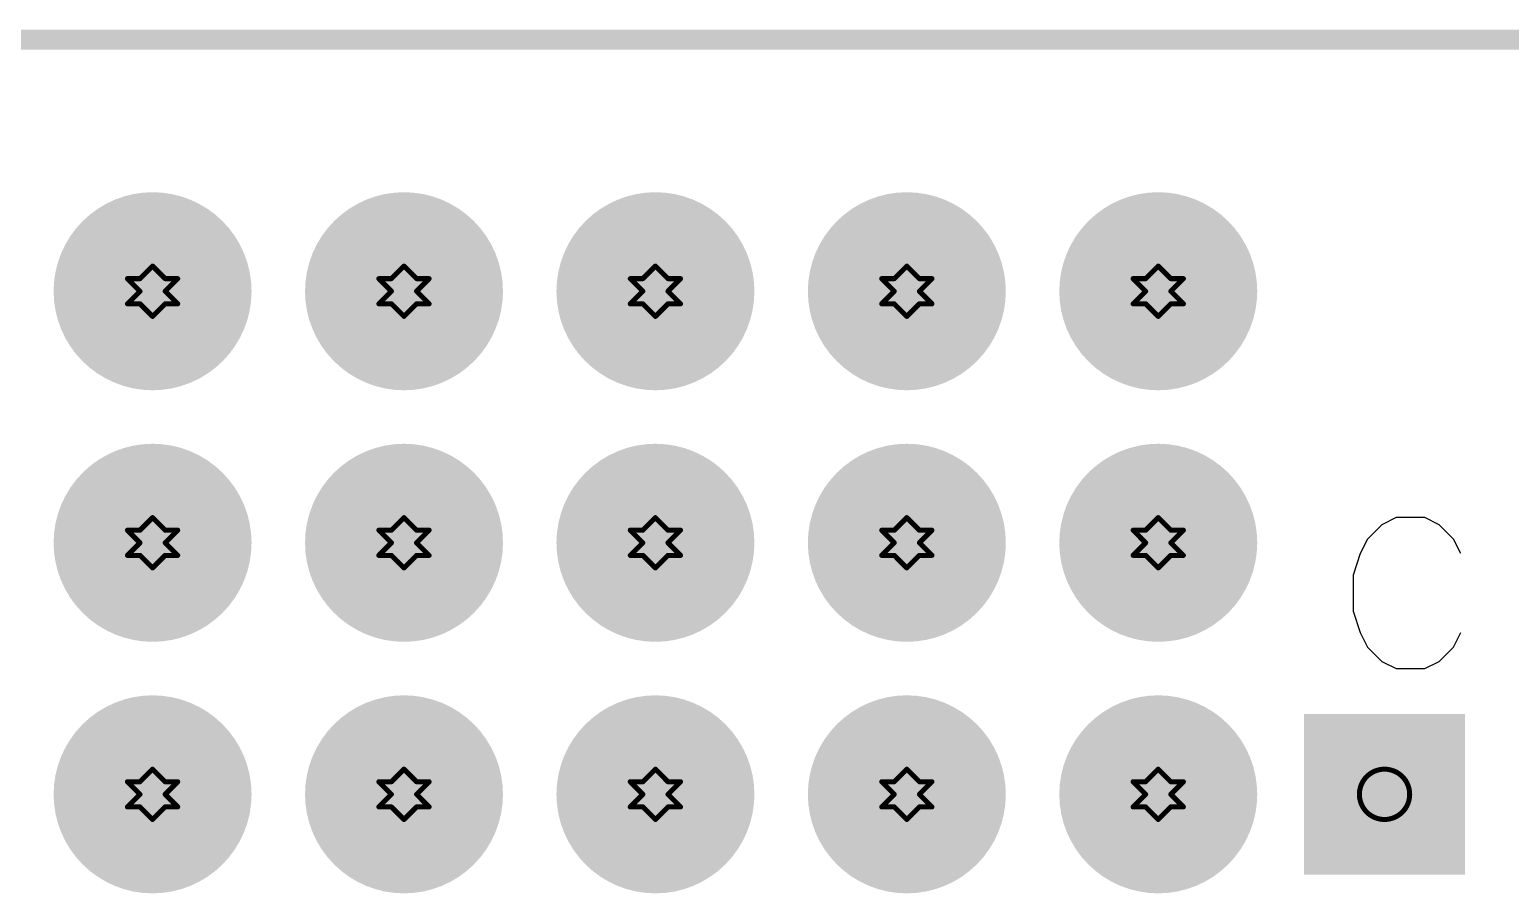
# Model space of a CAD drawing. Header units: millimetres. Extents: x 3.26 to 13.14, y 5.38 to 10.83.
# Drawn here: x 9.351 to 9.94, y 9.48 to 9.823 of the extents above; entities that cross this region are included whole.
import ezdxf

# ---------------------------------------------------------------- set-up
doc = ezdxf.new("R2010")
doc.units = ezdxf.units.MM
doc.header["$MEASUREMENT"] = 0
for name, color, linetype in [('BottomLayer', 5, 'Continuous'), ('BottomSolder', 6, 'Continuous'), ('DrillDrawing', 1, 'Continuous'), ('KeepOutLayer', 6, 'Continuous'), ('MultiLayer', 9, 'Continuous'), ('PadHoleLayer', 156, 'Continuous'), ('TopLayer', 1, 'Continuous'), ('TopOverlay', 2, 'Continuous'), ('TopSolder', 216, 'Continuous'), ('ViaHoleLayer', 16, 'Continuous')]:
    doc.layers.add(name, color=color, linetype=linetype)

# ---------------------------------------------------------------- blocks, each defined once
blk = doc.blocks.new('CNVME96_66')
at = {"layer": 'BottomLayer'}
blk.add_solid([(-0.03, 0.17), (0.03, 0.17), (-0.03, 0.23), (0.03, 0.23)], dxfattribs=at)
at = {"layer": 'BottomSolder'}
blk.add_solid([(-0.032, 0.168), (0.032, 0.168), (-0.032, 0.232), (0.032, 0.232)], dxfattribs=at)
at = {"layer": 'PadHoleLayer', "const_width": 0.0185}
blk.add_lwpolyline([(-0.00925, 0.2, 1), (0.00925, 0.2, 1)], format="xyb", close=True, dxfattribs=at)
at = {"layer": 'TopLayer'}
blk.add_solid([(-0.03, 0.17), (0.03, 0.17), (-0.03, 0.23), (0.03, 0.23)], dxfattribs=at)
at = {"layer": 'TopOverlay'}
for p, q in [((0.07285, 0.2125), (0.06428, 0.20964)), ((0.08713, 0.2125), (0.07285, 0.2125)), ((0.0957, 0.20964), (0.08713, 0.2125)), ((0.05857, 0.20679), (0.05286, 0.20107)), ((0.06428, 0.20964), (0.05857, 0.20679)), ((0.10142, 0.20679), (0.0957, 0.20964)), ((0.10713, 0.20107), (0.10142, 0.20679)), ((0.05286, 0.20107), (0.05, 0.19536)), ((0.10999, 0.19536), (0.10713, 0.20107)), ((0.05, 0.19536), (0.05, 0.18393)), ((0.10999, 0.18393), (0.10999, 0.19536)), ((0.05, 0.18393), (0.05286, 0.17822)), ((0.10713, 0.17822), (0.10999, 0.18393)), ((0.05286, 0.17822), (0.05857, 0.17251)), ((0.10142, 0.17251), (0.10713, 0.17822)), ((0.05857, 0.17251), (0.06428, 0.16965)), ((0.0957, 0.16965), (0.10142, 0.17251))]:
    blk.add_line(p, q, dxfattribs=at)
at = {"layer": 'TopSolder'}
blk.add_solid([(-0.032, 0.168), (0.032, 0.168), (-0.032, 0.232), (0.032, 0.232)], dxfattribs=at)

msp = doc.modelspace()

# ---------------------------------------------------------------- linework, layer by layer
at = {"layer": 'BottomLayer', "const_width": 0.03937}
for points in [[(9.38032, 9.719, 1), (9.41969, 9.719, 1)], [(9.48032, 9.719, 1), (9.51969, 9.719, 1)], [(9.58032, 9.719, 1), (9.61969, 9.719, 1)], [(9.68032, 9.719, 1), (9.71969, 9.719, 1)], [(9.78032, 9.719, 1), (9.81969, 9.719, 1)], [(9.38032, 9.619, 1), (9.41969, 9.619, 1)], [(9.48032, 9.619, 1), (9.51969, 9.619, 1)], [(9.58032, 9.619, 1), (9.61969, 9.619, 1)], [(9.68032, 9.619, 1), (9.71969, 9.619, 1)], [(9.78032, 9.619, 1), (9.81969, 9.619, 1)], [(9.38032, 9.519, 1), (9.41969, 9.519, 1)], [(9.48032, 9.519, 1), (9.51969, 9.519, 1)], [(9.58032, 9.519, 1), (9.61969, 9.519, 1)], [(9.68032, 9.519, 1), (9.71969, 9.519, 1)], [(9.78032, 9.519, 1), (9.81969, 9.519, 1)]]:
    msp.add_lwpolyline(points, format="xyb", close=True, dxfattribs=at)
at = {"layer": 'BottomSolder', "const_width": 0.03937}
for points in [[(9.38032, 9.719, 1), (9.41969, 9.719, 1)], [(9.48032, 9.719, 1), (9.51969, 9.719, 1)], [(9.58032, 9.719, 1), (9.61969, 9.719, 1)], [(9.68032, 9.719, 1), (9.71969, 9.719, 1)], [(9.78032, 9.719, 1), (9.81969, 9.719, 1)], [(9.38032, 9.619, 1), (9.41969, 9.619, 1)], [(9.48032, 9.619, 1), (9.51969, 9.619, 1)], [(9.58032, 9.619, 1), (9.61969, 9.619, 1)], [(9.68032, 9.619, 1), (9.71969, 9.619, 1)], [(9.78032, 9.619, 1), (9.81969, 9.619, 1)], [(9.38032, 9.519, 1), (9.41969, 9.519, 1)], [(9.48032, 9.519, 1), (9.51969, 9.519, 1)], [(9.58032, 9.519, 1), (9.61969, 9.519, 1)], [(9.68032, 9.519, 1), (9.71969, 9.519, 1)], [(9.78032, 9.519, 1), (9.81969, 9.519, 1)]]:
    msp.add_lwpolyline(points, format="xyb", close=True, dxfattribs=at)
at = {"layer": 'DrillDrawing', "const_width": 0.002}
for points in [[(9.395, 9.724), (9.4, 9.729)], [(9.4, 9.729), (9.405, 9.724)], [(9.495, 9.724), (9.5, 9.729)], [(9.5, 9.729), (9.505, 9.724)], [(9.595, 9.724), (9.6, 9.729)], [(9.6, 9.729), (9.605, 9.724)], [(9.695, 9.724), (9.7, 9.729)], [(9.7, 9.729), (9.705, 9.724)], [(9.795, 9.724), (9.8, 9.729)], [(9.8, 9.729), (9.805, 9.724)], [(9.39, 9.724), (9.395, 9.719)], [(9.39, 9.724), (9.395, 9.724)], [(9.405, 9.724), (9.41, 9.724)], [(9.405, 9.719), (9.41, 9.724)], [(9.49, 9.724), (9.495, 9.719)], [(9.49, 9.724), (9.495, 9.724)], [(9.505, 9.724), (9.51, 9.724)], [(9.505, 9.719), (9.51, 9.724)], [(9.59, 9.724), (9.595, 9.719)], [(9.59, 9.724), (9.595, 9.724)], [(9.605, 9.724), (9.61, 9.724)], [(9.605, 9.719), (9.61, 9.724)], [(9.69, 9.724), (9.695, 9.719)], [(9.69, 9.724), (9.695, 9.724)], [(9.705, 9.724), (9.71, 9.724)], [(9.705, 9.719), (9.71, 9.724)], [(9.79, 9.724), (9.795, 9.719)], [(9.79, 9.724), (9.795, 9.724)], [(9.805, 9.724), (9.81, 9.724)], [(9.805, 9.719), (9.81, 9.724)], [(9.39, 9.714), (9.395, 9.719)], [(9.405, 9.719), (9.41, 9.714)], [(9.49, 9.714), (9.495, 9.719)], [(9.505, 9.719), (9.51, 9.714)], [(9.59, 9.714), (9.595, 9.719)], [(9.605, 9.719), (9.61, 9.714)], [(9.69, 9.714), (9.695, 9.719)], [(9.705, 9.719), (9.71, 9.714)], [(9.79, 9.714), (9.795, 9.719)], [(9.805, 9.719), (9.81, 9.714)], [(9.39, 9.714), (9.395, 9.714)], [(9.395, 9.714), (9.4, 9.709)], [(9.4, 9.709), (9.405, 9.714)], [(9.405, 9.714), (9.41, 9.714)], [(9.49, 9.714), (9.495, 9.714)], [(9.495, 9.714), (9.5, 9.709)], [(9.5, 9.709), (9.505, 9.714)], [(9.505, 9.714), (9.51, 9.714)], [(9.59, 9.714), (9.595, 9.714)], [(9.595, 9.714), (9.6, 9.709)], [(9.6, 9.709), (9.605, 9.714)], [(9.605, 9.714), (9.61, 9.714)], [(9.69, 9.714), (9.695, 9.714)], [(9.695, 9.714), (9.7, 9.709)], [(9.7, 9.709), (9.705, 9.714)], [(9.705, 9.714), (9.71, 9.714)], [(9.79, 9.714), (9.795, 9.714)], [(9.795, 9.714), (9.8, 9.709)], [(9.8, 9.709), (9.805, 9.714)], [(9.805, 9.714), (9.81, 9.714)], [(9.395, 9.624), (9.4, 9.629)], [(9.4, 9.629), (9.405, 9.624)], [(9.495, 9.624), (9.5, 9.629)], [(9.5, 9.629), (9.505, 9.624)], [(9.595, 9.624), (9.6, 9.629)], [(9.6, 9.629), (9.605, 9.624)], [(9.695, 9.624), (9.7, 9.629)], [(9.7, 9.629), (9.705, 9.624)], [(9.795, 9.624), (9.8, 9.629)], [(9.8, 9.629), (9.805, 9.624)], [(9.39, 9.624), (9.395, 9.619)], [(9.39, 9.624), (9.395, 9.624)], [(9.405, 9.624), (9.41, 9.624)], [(9.405, 9.619), (9.41, 9.624)], [(9.49, 9.624), (9.495, 9.619)], [(9.49, 9.624), (9.495, 9.624)], [(9.505, 9.624), (9.51, 9.624)], [(9.505, 9.619), (9.51, 9.624)], [(9.59, 9.624), (9.595, 9.619)], [(9.59, 9.624), (9.595, 9.624)], [(9.605, 9.624), (9.61, 9.624)], [(9.605, 9.619), (9.61, 9.624)], [(9.69, 9.624), (9.695, 9.619)], [(9.69, 9.624), (9.695, 9.624)], [(9.705, 9.624), (9.71, 9.624)], [(9.705, 9.619), (9.71, 9.624)], [(9.79, 9.624), (9.795, 9.619)], [(9.79, 9.624), (9.795, 9.624)], [(9.805, 9.624), (9.81, 9.624)], [(9.805, 9.619), (9.81, 9.624)], [(9.39, 9.614), (9.395, 9.619)], [(9.405, 9.619), (9.41, 9.614)], [(9.49, 9.614), (9.495, 9.619)], [(9.505, 9.619), (9.51, 9.614)], [(9.59, 9.614), (9.595, 9.619)], [(9.605, 9.619), (9.61, 9.614)], [(9.69, 9.614), (9.695, 9.619)], [(9.705, 9.619), (9.71, 9.614)], [(9.79, 9.614), (9.795, 9.619)], [(9.805, 9.619), (9.81, 9.614)], [(9.39, 9.614), (9.395, 9.614)], [(9.395, 9.614), (9.4, 9.609)], [(9.4, 9.609), (9.405, 9.614)], [(9.405, 9.614), (9.41, 9.614)], [(9.49, 9.614), (9.495, 9.614)], [(9.495, 9.614), (9.5, 9.609)], [(9.5, 9.609), (9.505, 9.614)], [(9.505, 9.614), (9.51, 9.614)], [(9.59, 9.614), (9.595, 9.614)], [(9.595, 9.614), (9.6, 9.609)], [(9.6, 9.609), (9.605, 9.614)], [(9.605, 9.614), (9.61, 9.614)], [(9.69, 9.614), (9.695, 9.614)], [(9.695, 9.614), (9.7, 9.609)], [(9.7, 9.609), (9.705, 9.614)], [(9.705, 9.614), (9.71, 9.614)], [(9.79, 9.614), (9.795, 9.614)], [(9.795, 9.614), (9.8, 9.609)], [(9.8, 9.609), (9.805, 9.614)], [(9.805, 9.614), (9.81, 9.614)], [(9.395, 9.524), (9.4, 9.529)], [(9.4, 9.529), (9.405, 9.524)], [(9.495, 9.524), (9.5, 9.529)], [(9.5, 9.529), (9.505, 9.524)], [(9.595, 9.524), (9.6, 9.529)], [(9.6, 9.529), (9.605, 9.524)], [(9.695, 9.524), (9.7, 9.529)], [(9.7, 9.529), (9.705, 9.524)], [(9.795, 9.524), (9.8, 9.529)], [(9.8, 9.529), (9.805, 9.524)], [(9.39, 9.524), (9.395, 9.519)], [(9.39, 9.524), (9.395, 9.524)], [(9.405, 9.524), (9.41, 9.524)], [(9.405, 9.519), (9.41, 9.524)], [(9.49, 9.524), (9.495, 9.519)], [(9.49, 9.524), (9.495, 9.524)], [(9.505, 9.524), (9.51, 9.524)], [(9.505, 9.519), (9.51, 9.524)], [(9.59, 9.524), (9.595, 9.519)], [(9.59, 9.524), (9.595, 9.524)], [(9.605, 9.524), (9.61, 9.524)], [(9.605, 9.519), (9.61, 9.524)], [(9.69, 9.524), (9.695, 9.519)], [(9.69, 9.524), (9.695, 9.524)], [(9.705, 9.524), (9.71, 9.524)], [(9.705, 9.519), (9.71, 9.524)], [(9.79, 9.524), (9.795, 9.519)], [(9.79, 9.524), (9.795, 9.524)], [(9.805, 9.524), (9.81, 9.524)], [(9.805, 9.519), (9.81, 9.524)], [(9.39, 9.514), (9.395, 9.519)], [(9.405, 9.519), (9.41, 9.514)], [(9.49, 9.514), (9.495, 9.519)], [(9.505, 9.519), (9.51, 9.514)], [(9.59, 9.514), (9.595, 9.519)], [(9.605, 9.519), (9.61, 9.514)], [(9.69, 9.514), (9.695, 9.519)], [(9.705, 9.519), (9.71, 9.514)], [(9.79, 9.514), (9.795, 9.519)], [(9.805, 9.519), (9.81, 9.514)], [(9.39, 9.514), (9.395, 9.514)], [(9.395, 9.514), (9.4, 9.509)], [(9.4, 9.509), (9.405, 9.514)], [(9.405, 9.514), (9.41, 9.514)], [(9.49, 9.514), (9.495, 9.514)], [(9.495, 9.514), (9.5, 9.509)], [(9.5, 9.509), (9.505, 9.514)], [(9.505, 9.514), (9.51, 9.514)], [(9.59, 9.514), (9.595, 9.514)], [(9.595, 9.514), (9.6, 9.509)], [(9.6, 9.509), (9.605, 9.514)], [(9.605, 9.514), (9.61, 9.514)], [(9.69, 9.514), (9.695, 9.514)], [(9.695, 9.514), (9.7, 9.509)], [(9.7, 9.509), (9.705, 9.514)], [(9.705, 9.514), (9.71, 9.514)], [(9.79, 9.514), (9.795, 9.514)], [(9.795, 9.514), (9.8, 9.509)], [(9.8, 9.509), (9.805, 9.514)], [(9.805, 9.514), (9.81, 9.514)]]:
    msp.add_lwpolyline(points, dxfattribs=at)
at = {"layer": 'DrillDrawing'}
for points, const_width in [([(9.3995, 9.729, 1), (9.4005, 9.729, 1)], 0.001), ([(9.3995, 9.729, 1), (9.4005, 9.729, 1)], 0.001), ([(9.4995, 9.729, 1), (9.5005, 9.729, 1)], 0.001), ([(9.4995, 9.729, 1), (9.5005, 9.729, 1)], 0.001), ([(9.5995, 9.729, 1), (9.6005, 9.729, 1)], 0.001), ([(9.5995, 9.729, 1), (9.6005, 9.729, 1)], 0.001), ([(9.6995, 9.729, 1), (9.7005, 9.729, 1)], 0.001), ([(9.6995, 9.729, 1), (9.7005, 9.729, 1)], 0.001), ([(9.7995, 9.729, 1), (9.8005, 9.729, 1)], 0.001), ([(9.7995, 9.729, 1), (9.8005, 9.729, 1)], 0.001), ([(9.3895, 9.724, 1), (9.3905, 9.724, 1)], 0.001), ([(9.3895, 9.724, 1), (9.3905, 9.724, 1)], 0.001), ([(9.3945, 9.724, 1), (9.3955, 9.724, 1)], 0.001), ([(9.3945, 9.724, 1), (9.3955, 9.724, 1)], 0.001), ([(9.4045, 9.724, 1), (9.4055, 9.724, 1)], 0.001), ([(9.4045, 9.724, 1), (9.4055, 9.724, 1)], 0.001), ([(9.4095, 9.724, 1), (9.4105, 9.724, 1)], 0.001), ([(9.4095, 9.724, 1), (9.4105, 9.724, 1)], 0.001), ([(9.4895, 9.724, 1), (9.4905, 9.724, 1)], 0.001), ([(9.4895, 9.724, 1), (9.4905, 9.724, 1)], 0.001), ([(9.4945, 9.724, 1), (9.4955, 9.724, 1)], 0.001), ([(9.4945, 9.724, 1), (9.4955, 9.724, 1)], 0.001), ([(9.5045, 9.724, 1), (9.5055, 9.724, 1)], 0.001), ([(9.5045, 9.724, 1), (9.5055, 9.724, 1)], 0.001), ([(9.5095, 9.724, 1), (9.5105, 9.724, 1)], 0.001), ([(9.5095, 9.724, 1), (9.5105, 9.724, 1)], 0.001), ([(9.5895, 9.724, 1), (9.5905, 9.724, 1)], 0.001), ([(9.5895, 9.724, 1), (9.5905, 9.724, 1)], 0.001), ([(9.5945, 9.724, 1), (9.5955, 9.724, 1)], 0.001), ([(9.5945, 9.724, 1), (9.5955, 9.724, 1)], 0.001), ([(9.6045, 9.724, 1), (9.6055, 9.724, 1)], 0.001), ([(9.6045, 9.724, 1), (9.6055, 9.724, 1)], 0.001), ([(9.6095, 9.724, 1), (9.6105, 9.724, 1)], 0.001), ([(9.6095, 9.724, 1), (9.6105, 9.724, 1)], 0.001), ([(9.6895, 9.724, 1), (9.6905, 9.724, 1)], 0.001), ([(9.6895, 9.724, 1), (9.6905, 9.724, 1)], 0.001), ([(9.6945, 9.724, 1), (9.6955, 9.724, 1)], 0.001), ([(9.6945, 9.724, 1), (9.6955, 9.724, 1)], 0.001), ([(9.7045, 9.724, 1), (9.7055, 9.724, 1)], 0.001), ([(9.7045, 9.724, 1), (9.7055, 9.724, 1)], 0.001), ([(9.7095, 9.724, 1), (9.7105, 9.724, 1)], 0.001), ([(9.7095, 9.724, 1), (9.7105, 9.724, 1)], 0.001), ([(9.7895, 9.724, 1), (9.7905, 9.724, 1)], 0.001), ([(9.7895, 9.724, 1), (9.7905, 9.724, 1)], 0.001), ([(9.7945, 9.724, 1), (9.7955, 9.724, 1)], 0.001), ([(9.7945, 9.724, 1), (9.7955, 9.724, 1)], 0.001), ([(9.8045, 9.724, 1), (9.8055, 9.724, 1)], 0.001), ([(9.8045, 9.724, 1), (9.8055, 9.724, 1)], 0.001), ([(9.8095, 9.724, 1), (9.8105, 9.724, 1)], 0.001), ([(9.8095, 9.724, 1), (9.8105, 9.724, 1)], 0.001), ([(9.3945, 9.719, 1), (9.3955, 9.719, 1)], 0.001), ([(9.3945, 9.719, 1), (9.3955, 9.719, 1)], 0.001), ([(9.4045, 9.719, 1), (9.4055, 9.719, 1)], 0.001), ([(9.4045, 9.719, 1), (9.4055, 9.719, 1)], 0.001), ([(9.4945, 9.719, 1), (9.4955, 9.719, 1)], 0.001), ([(9.4945, 9.719, 1), (9.4955, 9.719, 1)], 0.001), ([(9.5045, 9.719, 1), (9.5055, 9.719, 1)], 0.001), ([(9.5045, 9.719, 1), (9.5055, 9.719, 1)], 0.001), ([(9.5945, 9.719, 1), (9.5955, 9.719, 1)], 0.001), ([(9.5945, 9.719, 1), (9.5955, 9.719, 1)], 0.001), ([(9.6045, 9.719, 1), (9.6055, 9.719, 1)], 0.001), ([(9.6045, 9.719, 1), (9.6055, 9.719, 1)], 0.001), ([(9.6945, 9.719, 1), (9.6955, 9.719, 1)], 0.001), ([(9.6945, 9.719, 1), (9.6955, 9.719, 1)], 0.001), ([(9.7045, 9.719, 1), (9.7055, 9.719, 1)], 0.001), ([(9.7045, 9.719, 1), (9.7055, 9.719, 1)], 0.001), ([(9.7945, 9.719, 1), (9.7955, 9.719, 1)], 0.001), ([(9.7945, 9.719, 1), (9.7955, 9.719, 1)], 0.001), ([(9.8045, 9.719, 1), (9.8055, 9.719, 1)], 0.001), ([(9.8045, 9.719, 1), (9.8055, 9.719, 1)], 0.001), ([(9.3895, 9.714, 1), (9.3905, 9.714, 1)], 0.001), ([(9.3895, 9.714, 1), (9.3905, 9.714, 1)], 0.001), ([(9.3945, 9.714, 1), (9.3955, 9.714, 1)], 0.001), ([(9.3945, 9.714, 1), (9.3955, 9.714, 1)], 0.001), ([(9.4045, 9.714, 1), (9.4055, 9.714, 1)], 0.001), ([(9.4045, 9.714, 1), (9.4055, 9.714, 1)], 0.001), ([(9.4095, 9.714, 1), (9.4105, 9.714, 1)], 0.001), ([(9.4095, 9.714, 1), (9.4105, 9.714, 1)], 0.001), ([(9.4895, 9.714, 1), (9.4905, 9.714, 1)], 0.001), ([(9.4895, 9.714, 1), (9.4905, 9.714, 1)], 0.001), ([(9.4945, 9.714, 1), (9.4955, 9.714, 1)], 0.001), ([(9.4945, 9.714, 1), (9.4955, 9.714, 1)], 0.001), ([(9.5045, 9.714, 1), (9.5055, 9.714, 1)], 0.001), ([(9.5045, 9.714, 1), (9.5055, 9.714, 1)], 0.001), ([(9.5095, 9.714, 1), (9.5105, 9.714, 1)], 0.001), ([(9.5095, 9.714, 1), (9.5105, 9.714, 1)], 0.001), ([(9.5895, 9.714, 1), (9.5905, 9.714, 1)], 0.001), ([(9.5895, 9.714, 1), (9.5905, 9.714, 1)], 0.001), ([(9.5945, 9.714, 1), (9.5955, 9.714, 1)], 0.001), ([(9.5945, 9.714, 1), (9.5955, 9.714, 1)], 0.001), ([(9.6045, 9.714, 1), (9.6055, 9.714, 1)], 0.001), ([(9.6045, 9.714, 1), (9.6055, 9.714, 1)], 0.001), ([(9.6095, 9.714, 1), (9.6105, 9.714, 1)], 0.001), ([(9.6095, 9.714, 1), (9.6105, 9.714, 1)], 0.001), ([(9.6895, 9.714, 1), (9.6905, 9.714, 1)], 0.001), ([(9.6895, 9.714, 1), (9.6905, 9.714, 1)], 0.001), ([(9.6945, 9.714, 1), (9.6955, 9.714, 1)], 0.001), ([(9.6945, 9.714, 1), (9.6955, 9.714, 1)], 0.001), ([(9.7045, 9.714, 1), (9.7055, 9.714, 1)], 0.001), ([(9.7045, 9.714, 1), (9.7055, 9.714, 1)], 0.001), ([(9.7095, 9.714, 1), (9.7105, 9.714, 1)], 0.001), ([(9.7095, 9.714, 1), (9.7105, 9.714, 1)], 0.001), ([(9.7895, 9.714, 1), (9.7905, 9.714, 1)], 0.001), ([(9.7895, 9.714, 1), (9.7905, 9.714, 1)], 0.001), ([(9.7945, 9.714, 1), (9.7955, 9.714, 1)], 0.001), ([(9.7945, 9.714, 1), (9.7955, 9.714, 1)], 0.001), ([(9.8045, 9.714, 1), (9.8055, 9.714, 1)], 0.001), ([(9.8045, 9.714, 1), (9.8055, 9.714, 1)], 0.001), ([(9.8095, 9.714, 1), (9.8105, 9.714, 1)], 0.001), ([(9.8095, 9.714, 1), (9.8105, 9.714, 1)], 0.001), ([(9.3995, 9.709, 1), (9.4005, 9.709, 1)], 0.001), ([(9.3995, 9.709, 1), (9.4005, 9.709, 1)], 0.001), ([(9.4995, 9.709, 1), (9.5005, 9.709, 1)], 0.001), ([(9.4995, 9.709, 1), (9.5005, 9.709, 1)], 0.001), ([(9.5995, 9.709, 1), (9.6005, 9.709, 1)], 0.001), ([(9.5995, 9.709, 1), (9.6005, 9.709, 1)], 0.001), ([(9.6995, 9.709, 1), (9.7005, 9.709, 1)], 0.001), ([(9.6995, 9.709, 1), (9.7005, 9.709, 1)], 0.001), ([(9.7995, 9.709, 1), (9.8005, 9.709, 1)], 0.001), ([(9.7995, 9.709, 1), (9.8005, 9.709, 1)], 0.001), ([(9.3995, 9.629, 1), (9.4005, 9.629, 1)], 0.001), ([(9.3995, 9.629, 1), (9.4005, 9.629, 1)], 0.001), ([(9.4995, 9.629, 1), (9.5005, 9.629, 1)], 0.001), ([(9.4995, 9.629, 1), (9.5005, 9.629, 1)], 0.001), ([(9.5995, 9.629, 1), (9.6005, 9.629, 1)], 0.001), ([(9.5995, 9.629, 1), (9.6005, 9.629, 1)], 0.001), ([(9.6995, 9.629, 1), (9.7005, 9.629, 1)], 0.001), ([(9.6995, 9.629, 1), (9.7005, 9.629, 1)], 0.001), ([(9.7995, 9.629, 1), (9.8005, 9.629, 1)], 0.001), ([(9.7995, 9.629, 1), (9.8005, 9.629, 1)], 0.001), ([(9.3895, 9.624, 1), (9.3905, 9.624, 1)], 0.001), ([(9.3895, 9.624, 1), (9.3905, 9.624, 1)], 0.001), ([(9.3945, 9.624, 1), (9.3955, 9.624, 1)], 0.001), ([(9.3945, 9.624, 1), (9.3955, 9.624, 1)], 0.001), ([(9.4045, 9.624, 1), (9.4055, 9.624, 1)], 0.001), ([(9.4045, 9.624, 1), (9.4055, 9.624, 1)], 0.001), ([(9.4095, 9.624, 1), (9.4105, 9.624, 1)], 0.001), ([(9.4095, 9.624, 1), (9.4105, 9.624, 1)], 0.001), ([(9.4895, 9.624, 1), (9.4905, 9.624, 1)], 0.001), ([(9.4895, 9.624, 1), (9.4905, 9.624, 1)], 0.001), ([(9.4945, 9.624, 1), (9.4955, 9.624, 1)], 0.001), ([(9.4945, 9.624, 1), (9.4955, 9.624, 1)], 0.001), ([(9.5045, 9.624, 1), (9.5055, 9.624, 1)], 0.001), ([(9.5045, 9.624, 1), (9.5055, 9.624, 1)], 0.001), ([(9.5095, 9.624, 1), (9.5105, 9.624, 1)], 0.001), ([(9.5095, 9.624, 1), (9.5105, 9.624, 1)], 0.001), ([(9.5895, 9.624, 1), (9.5905, 9.624, 1)], 0.001), ([(9.5895, 9.624, 1), (9.5905, 9.624, 1)], 0.001), ([(9.5945, 9.624, 1), (9.5955, 9.624, 1)], 0.001), ([(9.5945, 9.624, 1), (9.5955, 9.624, 1)], 0.001), ([(9.6045, 9.624, 1), (9.6055, 9.624, 1)], 0.001), ([(9.6045, 9.624, 1), (9.6055, 9.624, 1)], 0.001), ([(9.6095, 9.624, 1), (9.6105, 9.624, 1)], 0.001), ([(9.6095, 9.624, 1), (9.6105, 9.624, 1)], 0.001), ([(9.6895, 9.624, 1), (9.6905, 9.624, 1)], 0.001), ([(9.6895, 9.624, 1), (9.6905, 9.624, 1)], 0.001), ([(9.6945, 9.624, 1), (9.6955, 9.624, 1)], 0.001), ([(9.6945, 9.624, 1), (9.6955, 9.624, 1)], 0.001), ([(9.7045, 9.624, 1), (9.7055, 9.624, 1)], 0.001), ([(9.7045, 9.624, 1), (9.7055, 9.624, 1)], 0.001), ([(9.7095, 9.624, 1), (9.7105, 9.624, 1)], 0.001), ([(9.7095, 9.624, 1), (9.7105, 9.624, 1)], 0.001), ([(9.7895, 9.624, 1), (9.7905, 9.624, 1)], 0.001), ([(9.7895, 9.624, 1), (9.7905, 9.624, 1)], 0.001), ([(9.7945, 9.624, 1), (9.7955, 9.624, 1)], 0.001), ([(9.7945, 9.624, 1), (9.7955, 9.624, 1)], 0.001), ([(9.8045, 9.624, 1), (9.8055, 9.624, 1)], 0.001), ([(9.8045, 9.624, 1), (9.8055, 9.624, 1)], 0.001), ([(9.8095, 9.624, 1), (9.8105, 9.624, 1)], 0.001), ([(9.8095, 9.624, 1), (9.8105, 9.624, 1)], 0.001), ([(9.3945, 9.619, 1), (9.3955, 9.619, 1)], 0.001), ([(9.3945, 9.619, 1), (9.3955, 9.619, 1)], 0.001), ([(9.4045, 9.619, 1), (9.4055, 9.619, 1)], 0.001), ([(9.4045, 9.619, 1), (9.4055, 9.619, 1)], 0.001), ([(9.4945, 9.619, 1), (9.4955, 9.619, 1)], 0.001), ([(9.4945, 9.619, 1), (9.4955, 9.619, 1)], 0.001), ([(9.5045, 9.619, 1), (9.5055, 9.619, 1)], 0.001), ([(9.5045, 9.619, 1), (9.5055, 9.619, 1)], 0.001), ([(9.5945, 9.619, 1), (9.5955, 9.619, 1)], 0.001), ([(9.5945, 9.619, 1), (9.5955, 9.619, 1)], 0.001), ([(9.6045, 9.619, 1), (9.6055, 9.619, 1)], 0.001), ([(9.6045, 9.619, 1), (9.6055, 9.619, 1)], 0.001), ([(9.6945, 9.619, 1), (9.6955, 9.619, 1)], 0.001), ([(9.6945, 9.619, 1), (9.6955, 9.619, 1)], 0.001), ([(9.7045, 9.619, 1), (9.7055, 9.619, 1)], 0.001), ([(9.7045, 9.619, 1), (9.7055, 9.619, 1)], 0.001), ([(9.7945, 9.619, 1), (9.7955, 9.619, 1)], 0.001), ([(9.7945, 9.619, 1), (9.7955, 9.619, 1)], 0.001), ([(9.8045, 9.619, 1), (9.8055, 9.619, 1)], 0.001), ([(9.8045, 9.619, 1), (9.8055, 9.619, 1)], 0.001), ([(9.3895, 9.614, 1), (9.3905, 9.614, 1)], 0.001), ([(9.3895, 9.614, 1), (9.3905, 9.614, 1)], 0.001), ([(9.3945, 9.614, 1), (9.3955, 9.614, 1)], 0.001), ([(9.3945, 9.614, 1), (9.3955, 9.614, 1)], 0.001), ([(9.4045, 9.614, 1), (9.4055, 9.614, 1)], 0.001), ([(9.4045, 9.614, 1), (9.4055, 9.614, 1)], 0.001), ([(9.4095, 9.614, 1), (9.4105, 9.614, 1)], 0.001), ([(9.4095, 9.614, 1), (9.4105, 9.614, 1)], 0.001), ([(9.4895, 9.614, 1), (9.4905, 9.614, 1)], 0.001), ([(9.4895, 9.614, 1), (9.4905, 9.614, 1)], 0.001), ([(9.4945, 9.614, 1), (9.4955, 9.614, 1)], 0.001), ([(9.4945, 9.614, 1), (9.4955, 9.614, 1)], 0.001), ([(9.5045, 9.614, 1), (9.5055, 9.614, 1)], 0.001), ([(9.5045, 9.614, 1), (9.5055, 9.614, 1)], 0.001), ([(9.5095, 9.614, 1), (9.5105, 9.614, 1)], 0.001), ([(9.5095, 9.614, 1), (9.5105, 9.614, 1)], 0.001), ([(9.5895, 9.614, 1), (9.5905, 9.614, 1)], 0.001), ([(9.5895, 9.614, 1), (9.5905, 9.614, 1)], 0.001), ([(9.5945, 9.614, 1), (9.5955, 9.614, 1)], 0.001), ([(9.5945, 9.614, 1), (9.5955, 9.614, 1)], 0.001), ([(9.6045, 9.614, 1), (9.6055, 9.614, 1)], 0.001), ([(9.6045, 9.614, 1), (9.6055, 9.614, 1)], 0.001), ([(9.6095, 9.614, 1), (9.6105, 9.614, 1)], 0.001), ([(9.6095, 9.614, 1), (9.6105, 9.614, 1)], 0.001), ([(9.6895, 9.614, 1), (9.6905, 9.614, 1)], 0.001), ([(9.6895, 9.614, 1), (9.6905, 9.614, 1)], 0.001), ([(9.6945, 9.614, 1), (9.6955, 9.614, 1)], 0.001), ([(9.6945, 9.614, 1), (9.6955, 9.614, 1)], 0.001), ([(9.7045, 9.614, 1), (9.7055, 9.614, 1)], 0.001), ([(9.7045, 9.614, 1), (9.7055, 9.614, 1)], 0.001), ([(9.7095, 9.614, 1), (9.7105, 9.614, 1)], 0.001), ([(9.7095, 9.614, 1), (9.7105, 9.614, 1)], 0.001), ([(9.7895, 9.614, 1), (9.7905, 9.614, 1)], 0.001), ([(9.7895, 9.614, 1), (9.7905, 9.614, 1)], 0.001), ([(9.7945, 9.614, 1), (9.7955, 9.614, 1)], 0.001), ([(9.7945, 9.614, 1), (9.7955, 9.614, 1)], 0.001), ([(9.8045, 9.614, 1), (9.8055, 9.614, 1)], 0.001), ([(9.8045, 9.614, 1), (9.8055, 9.614, 1)], 0.001), ([(9.8095, 9.614, 1), (9.8105, 9.614, 1)], 0.001), ([(9.8095, 9.614, 1), (9.8105, 9.614, 1)], 0.001), ([(9.3995, 9.609, 1), (9.4005, 9.609, 1)], 0.001), ([(9.3995, 9.609, 1), (9.4005, 9.609, 1)], 0.001), ([(9.4995, 9.609, 1), (9.5005, 9.609, 1)], 0.001), ([(9.4995, 9.609, 1), (9.5005, 9.609, 1)], 0.001), ([(9.5995, 9.609, 1), (9.6005, 9.609, 1)], 0.001), ([(9.5995, 9.609, 1), (9.6005, 9.609, 1)], 0.001), ([(9.6995, 9.609, 1), (9.7005, 9.609, 1)], 0.001), ([(9.6995, 9.609, 1), (9.7005, 9.609, 1)], 0.001), ([(9.7995, 9.609, 1), (9.8005, 9.609, 1)], 0.001), ([(9.7995, 9.609, 1), (9.8005, 9.609, 1)], 0.001), ([(9.3995, 9.529, 1), (9.4005, 9.529, 1)], 0.001), ([(9.3995, 9.529, 1), (9.4005, 9.529, 1)], 0.001), ([(9.4995, 9.529, 1), (9.5005, 9.529, 1)], 0.001), ([(9.4995, 9.529, 1), (9.5005, 9.529, 1)], 0.001), ([(9.5995, 9.529, 1), (9.6005, 9.529, 1)], 0.001), ([(9.5995, 9.529, 1), (9.6005, 9.529, 1)], 0.001), ([(9.6995, 9.529, 1), (9.7005, 9.529, 1)], 0.001), ([(9.6995, 9.529, 1), (9.7005, 9.529, 1)], 0.001), ([(9.7995, 9.529, 1), (9.8005, 9.529, 1)], 0.001), ([(9.7995, 9.529, 1), (9.8005, 9.529, 1)], 0.001), ([(9.9, 9.519, 1), (9.88, 9.519, 1)], 0.002), ([(9.3895, 9.524, 1), (9.3905, 9.524, 1)], 0.001), ([(9.3895, 9.524, 1), (9.3905, 9.524, 1)], 0.001), ([(9.3945, 9.524, 1), (9.3955, 9.524, 1)], 0.001), ([(9.3945, 9.524, 1), (9.3955, 9.524, 1)], 0.001), ([(9.4045, 9.524, 1), (9.4055, 9.524, 1)], 0.001), ([(9.4045, 9.524, 1), (9.4055, 9.524, 1)], 0.001), ([(9.4095, 9.524, 1), (9.4105, 9.524, 1)], 0.001), ([(9.4095, 9.524, 1), (9.4105, 9.524, 1)], 0.001), ([(9.4895, 9.524, 1), (9.4905, 9.524, 1)], 0.001), ([(9.4895, 9.524, 1), (9.4905, 9.524, 1)], 0.001), ([(9.4945, 9.524, 1), (9.4955, 9.524, 1)], 0.001), ([(9.4945, 9.524, 1), (9.4955, 9.524, 1)], 0.001), ([(9.5045, 9.524, 1), (9.5055, 9.524, 1)], 0.001), ([(9.5045, 9.524, 1), (9.5055, 9.524, 1)], 0.001), ([(9.5095, 9.524, 1), (9.5105, 9.524, 1)], 0.001), ([(9.5095, 9.524, 1), (9.5105, 9.524, 1)], 0.001), ([(9.5895, 9.524, 1), (9.5905, 9.524, 1)], 0.001), ([(9.5895, 9.524, 1), (9.5905, 9.524, 1)], 0.001), ([(9.5945, 9.524, 1), (9.5955, 9.524, 1)], 0.001), ([(9.5945, 9.524, 1), (9.5955, 9.524, 1)], 0.001), ([(9.6045, 9.524, 1), (9.6055, 9.524, 1)], 0.001), ([(9.6045, 9.524, 1), (9.6055, 9.524, 1)], 0.001), ([(9.6095, 9.524, 1), (9.6105, 9.524, 1)], 0.001), ([(9.6095, 9.524, 1), (9.6105, 9.524, 1)], 0.001), ([(9.6895, 9.524, 1), (9.6905, 9.524, 1)], 0.001), ([(9.6895, 9.524, 1), (9.6905, 9.524, 1)], 0.001), ([(9.6945, 9.524, 1), (9.6955, 9.524, 1)], 0.001), ([(9.6945, 9.524, 1), (9.6955, 9.524, 1)], 0.001), ([(9.7045, 9.524, 1), (9.7055, 9.524, 1)], 0.001), ([(9.7045, 9.524, 1), (9.7055, 9.524, 1)], 0.001), ([(9.7095, 9.524, 1), (9.7105, 9.524, 1)], 0.001), ([(9.7095, 9.524, 1), (9.7105, 9.524, 1)], 0.001), ([(9.7895, 9.524, 1), (9.7905, 9.524, 1)], 0.001), ([(9.7895, 9.524, 1), (9.7905, 9.524, 1)], 0.001), ([(9.7945, 9.524, 1), (9.7955, 9.524, 1)], 0.001), ([(9.7945, 9.524, 1), (9.7955, 9.524, 1)], 0.001), ([(9.8045, 9.524, 1), (9.8055, 9.524, 1)], 0.001), ([(9.8045, 9.524, 1), (9.8055, 9.524, 1)], 0.001), ([(9.8095, 9.524, 1), (9.8105, 9.524, 1)], 0.001), ([(9.8095, 9.524, 1), (9.8105, 9.524, 1)], 0.001), ([(9.3945, 9.519, 1), (9.3955, 9.519, 1)], 0.001), ([(9.3945, 9.519, 1), (9.3955, 9.519, 1)], 0.001), ([(9.4045, 9.519, 1), (9.4055, 9.519, 1)], 0.001), ([(9.4045, 9.519, 1), (9.4055, 9.519, 1)], 0.001), ([(9.4945, 9.519, 1), (9.4955, 9.519, 1)], 0.001), ([(9.4945, 9.519, 1), (9.4955, 9.519, 1)], 0.001), ([(9.5045, 9.519, 1), (9.5055, 9.519, 1)], 0.001), ([(9.5045, 9.519, 1), (9.5055, 9.519, 1)], 0.001), ([(9.5945, 9.519, 1), (9.5955, 9.519, 1)], 0.001), ([(9.5945, 9.519, 1), (9.5955, 9.519, 1)], 0.001), ([(9.6045, 9.519, 1), (9.6055, 9.519, 1)], 0.001), ([(9.6045, 9.519, 1), (9.6055, 9.519, 1)], 0.001), ([(9.6945, 9.519, 1), (9.6955, 9.519, 1)], 0.001), ([(9.6945, 9.519, 1), (9.6955, 9.519, 1)], 0.001), ([(9.7045, 9.519, 1), (9.7055, 9.519, 1)], 0.001), ([(9.7045, 9.519, 1), (9.7055, 9.519, 1)], 0.001), ([(9.7945, 9.519, 1), (9.7955, 9.519, 1)], 0.001), ([(9.7945, 9.519, 1), (9.7955, 9.519, 1)], 0.001), ([(9.8045, 9.519, 1), (9.8055, 9.519, 1)], 0.001), ([(9.8045, 9.519, 1), (9.8055, 9.519, 1)], 0.001), ([(9.8795, 9.519, 1), (9.8805, 9.519, 1)], 0.001), ([(9.8995, 9.519, 1), (9.9005, 9.519, 1)], 0.001), ([(9.3895, 9.514, 1), (9.3905, 9.514, 1)], 0.001), ([(9.3895, 9.514, 1), (9.3905, 9.514, 1)], 0.001), ([(9.3945, 9.514, 1), (9.3955, 9.514, 1)], 0.001), ([(9.3945, 9.514, 1), (9.3955, 9.514, 1)], 0.001), ([(9.4045, 9.514, 1), (9.4055, 9.514, 1)], 0.001), ([(9.4045, 9.514, 1), (9.4055, 9.514, 1)], 0.001), ([(9.4095, 9.514, 1), (9.4105, 9.514, 1)], 0.001), ([(9.4095, 9.514, 1), (9.4105, 9.514, 1)], 0.001), ([(9.4895, 9.514, 1), (9.4905, 9.514, 1)], 0.001), ([(9.4895, 9.514, 1), (9.4905, 9.514, 1)], 0.001), ([(9.4945, 9.514, 1), (9.4955, 9.514, 1)], 0.001), ([(9.4945, 9.514, 1), (9.4955, 9.514, 1)], 0.001), ([(9.5045, 9.514, 1), (9.5055, 9.514, 1)], 0.001), ([(9.5045, 9.514, 1), (9.5055, 9.514, 1)], 0.001), ([(9.5095, 9.514, 1), (9.5105, 9.514, 1)], 0.001), ([(9.5095, 9.514, 1), (9.5105, 9.514, 1)], 0.001), ([(9.5895, 9.514, 1), (9.5905, 9.514, 1)], 0.001), ([(9.5895, 9.514, 1), (9.5905, 9.514, 1)], 0.001), ([(9.5945, 9.514, 1), (9.5955, 9.514, 1)], 0.001), ([(9.5945, 9.514, 1), (9.5955, 9.514, 1)], 0.001), ([(9.6045, 9.514, 1), (9.6055, 9.514, 1)], 0.001), ([(9.6045, 9.514, 1), (9.6055, 9.514, 1)], 0.001), ([(9.6095, 9.514, 1), (9.6105, 9.514, 1)], 0.001), ([(9.6095, 9.514, 1), (9.6105, 9.514, 1)], 0.001), ([(9.6895, 9.514, 1), (9.6905, 9.514, 1)], 0.001), ([(9.6895, 9.514, 1), (9.6905, 9.514, 1)], 0.001), ([(9.6945, 9.514, 1), (9.6955, 9.514, 1)], 0.001), ([(9.6945, 9.514, 1), (9.6955, 9.514, 1)], 0.001), ([(9.7045, 9.514, 1), (9.7055, 9.514, 1)], 0.001), ([(9.7045, 9.514, 1), (9.7055, 9.514, 1)], 0.001), ([(9.7095, 9.514, 1), (9.7105, 9.514, 1)], 0.001), ([(9.7095, 9.514, 1), (9.7105, 9.514, 1)], 0.001), ([(9.7895, 9.514, 1), (9.7905, 9.514, 1)], 0.001), ([(9.7895, 9.514, 1), (9.7905, 9.514, 1)], 0.001), ([(9.7945, 9.514, 1), (9.7955, 9.514, 1)], 0.001), ([(9.7945, 9.514, 1), (9.7955, 9.514, 1)], 0.001), ([(9.8045, 9.514, 1), (9.8055, 9.514, 1)], 0.001), ([(9.8045, 9.514, 1), (9.8055, 9.514, 1)], 0.001), ([(9.8095, 9.514, 1), (9.8105, 9.514, 1)], 0.001), ([(9.8095, 9.514, 1), (9.8105, 9.514, 1)], 0.001), ([(9.3995, 9.509, 1), (9.4005, 9.509, 1)], 0.001), ([(9.3995, 9.509, 1), (9.4005, 9.509, 1)], 0.001), ([(9.4995, 9.509, 1), (9.5005, 9.509, 1)], 0.001), ([(9.4995, 9.509, 1), (9.5005, 9.509, 1)], 0.001), ([(9.5995, 9.509, 1), (9.6005, 9.509, 1)], 0.001), ([(9.5995, 9.509, 1), (9.6005, 9.509, 1)], 0.001), ([(9.6995, 9.509, 1), (9.7005, 9.509, 1)], 0.001), ([(9.6995, 9.509, 1), (9.7005, 9.509, 1)], 0.001), ([(9.7995, 9.509, 1), (9.8005, 9.509, 1)], 0.001), ([(9.7995, 9.509, 1), (9.8005, 9.509, 1)], 0.001)]:
    msp.add_lwpolyline(points, format="xyb", close=True, dxfattribs=dict(at, const_width=const_width))
at = {"layer": 'KeepOutLayer', "const_width": 0.008}
msp.add_lwpolyline([(4.24, 9.819), (10.09, 9.819)], dxfattribs=at)
at = {"layer": 'MultiLayer', "const_width": 0.03937}
for points in [[(9.38032, 9.719, 1), (9.41969, 9.719, 1)], [(9.48032, 9.719, 1), (9.51969, 9.719, 1)], [(9.58032, 9.719, 1), (9.61969, 9.719, 1)], [(9.68032, 9.719, 1), (9.71969, 9.719, 1)], [(9.78032, 9.719, 1), (9.81969, 9.719, 1)], [(9.38032, 9.619, 1), (9.41969, 9.619, 1)], [(9.48032, 9.619, 1), (9.51969, 9.619, 1)], [(9.58032, 9.619, 1), (9.61969, 9.619, 1)], [(9.68032, 9.619, 1), (9.71969, 9.619, 1)], [(9.78032, 9.619, 1), (9.81969, 9.619, 1)], [(9.38032, 9.519, 1), (9.41969, 9.519, 1)], [(9.48032, 9.519, 1), (9.51969, 9.519, 1)], [(9.58032, 9.519, 1), (9.61969, 9.519, 1)], [(9.68032, 9.519, 1), (9.71969, 9.519, 1)], [(9.78032, 9.519, 1), (9.81969, 9.519, 1)]]:
    msp.add_lwpolyline(points, format="xyb", close=True, dxfattribs=at)
at = {"layer": 'TopLayer', "const_width": 0.03937}
for points in [[(9.38032, 9.719, 1), (9.41969, 9.719, 1)], [(9.48032, 9.719, 1), (9.51969, 9.719, 1)], [(9.58032, 9.719, 1), (9.61969, 9.719, 1)], [(9.68032, 9.719, 1), (9.71969, 9.719, 1)], [(9.78032, 9.719, 1), (9.81969, 9.719, 1)], [(9.38032, 9.619, 1), (9.41969, 9.619, 1)], [(9.48032, 9.619, 1), (9.51969, 9.619, 1)], [(9.58032, 9.619, 1), (9.61969, 9.619, 1)], [(9.68032, 9.619, 1), (9.71969, 9.619, 1)], [(9.78032, 9.619, 1), (9.81969, 9.619, 1)], [(9.38032, 9.519, 1), (9.41969, 9.519, 1)], [(9.48032, 9.519, 1), (9.51969, 9.519, 1)], [(9.58032, 9.519, 1), (9.61969, 9.519, 1)], [(9.68032, 9.519, 1), (9.71969, 9.519, 1)], [(9.78032, 9.519, 1), (9.81969, 9.519, 1)]]:
    msp.add_lwpolyline(points, format="xyb", close=True, dxfattribs=at)
at = {"layer": 'TopSolder', "const_width": 0.03937}
for points in [[(9.38032, 9.719, 1), (9.41969, 9.719, 1)], [(9.48032, 9.719, 1), (9.51969, 9.719, 1)], [(9.58032, 9.719, 1), (9.61969, 9.719, 1)], [(9.68032, 9.719, 1), (9.71969, 9.719, 1)], [(9.78032, 9.719, 1), (9.81969, 9.719, 1)], [(9.38032, 9.619, 1), (9.41969, 9.619, 1)], [(9.48032, 9.619, 1), (9.51969, 9.619, 1)], [(9.58032, 9.619, 1), (9.61969, 9.619, 1)], [(9.68032, 9.619, 1), (9.71969, 9.619, 1)], [(9.78032, 9.619, 1), (9.81969, 9.619, 1)], [(9.38032, 9.519, 1), (9.41969, 9.519, 1)], [(9.48032, 9.519, 1), (9.51969, 9.519, 1)], [(9.58032, 9.519, 1), (9.61969, 9.519, 1)], [(9.68032, 9.519, 1), (9.71969, 9.519, 1)], [(9.78032, 9.519, 1), (9.81969, 9.519, 1)]]:
    msp.add_lwpolyline(points, format="xyb", close=True, dxfattribs=at)
at = {"layer": 'ViaHoleLayer', "const_width": 0.01969}
for points in [[(9.39016, 9.719, 1), (9.40984, 9.719, 1)], [(9.49016, 9.719, 1), (9.50984, 9.719, 1)], [(9.59016, 9.719, 1), (9.60984, 9.719, 1)], [(9.69016, 9.719, 1), (9.70984, 9.719, 1)], [(9.79016, 9.719, 1), (9.80984, 9.719, 1)], [(9.39016, 9.619, 1), (9.40984, 9.619, 1)], [(9.49016, 9.619, 1), (9.50984, 9.619, 1)], [(9.59016, 9.619, 1), (9.60984, 9.619, 1)], [(9.69016, 9.619, 1), (9.70984, 9.619, 1)], [(9.79016, 9.619, 1), (9.80984, 9.619, 1)], [(9.39016, 9.519, 1), (9.40984, 9.519, 1)], [(9.49016, 9.519, 1), (9.50984, 9.519, 1)], [(9.59016, 9.519, 1), (9.60984, 9.519, 1)], [(9.69016, 9.519, 1), (9.70984, 9.519, 1)], [(9.79016, 9.519, 1), (9.80984, 9.519, 1)]]:
    msp.add_lwpolyline(points, format="xyb", close=True, dxfattribs=at)

# ---------------------------------------------------------------- block references
at = {"rotation": 90}
msp.add_blockref('CNVME96_66', (10.09, 9.519), dxfattribs=at)

doc.saveas('drawing.dxf')
